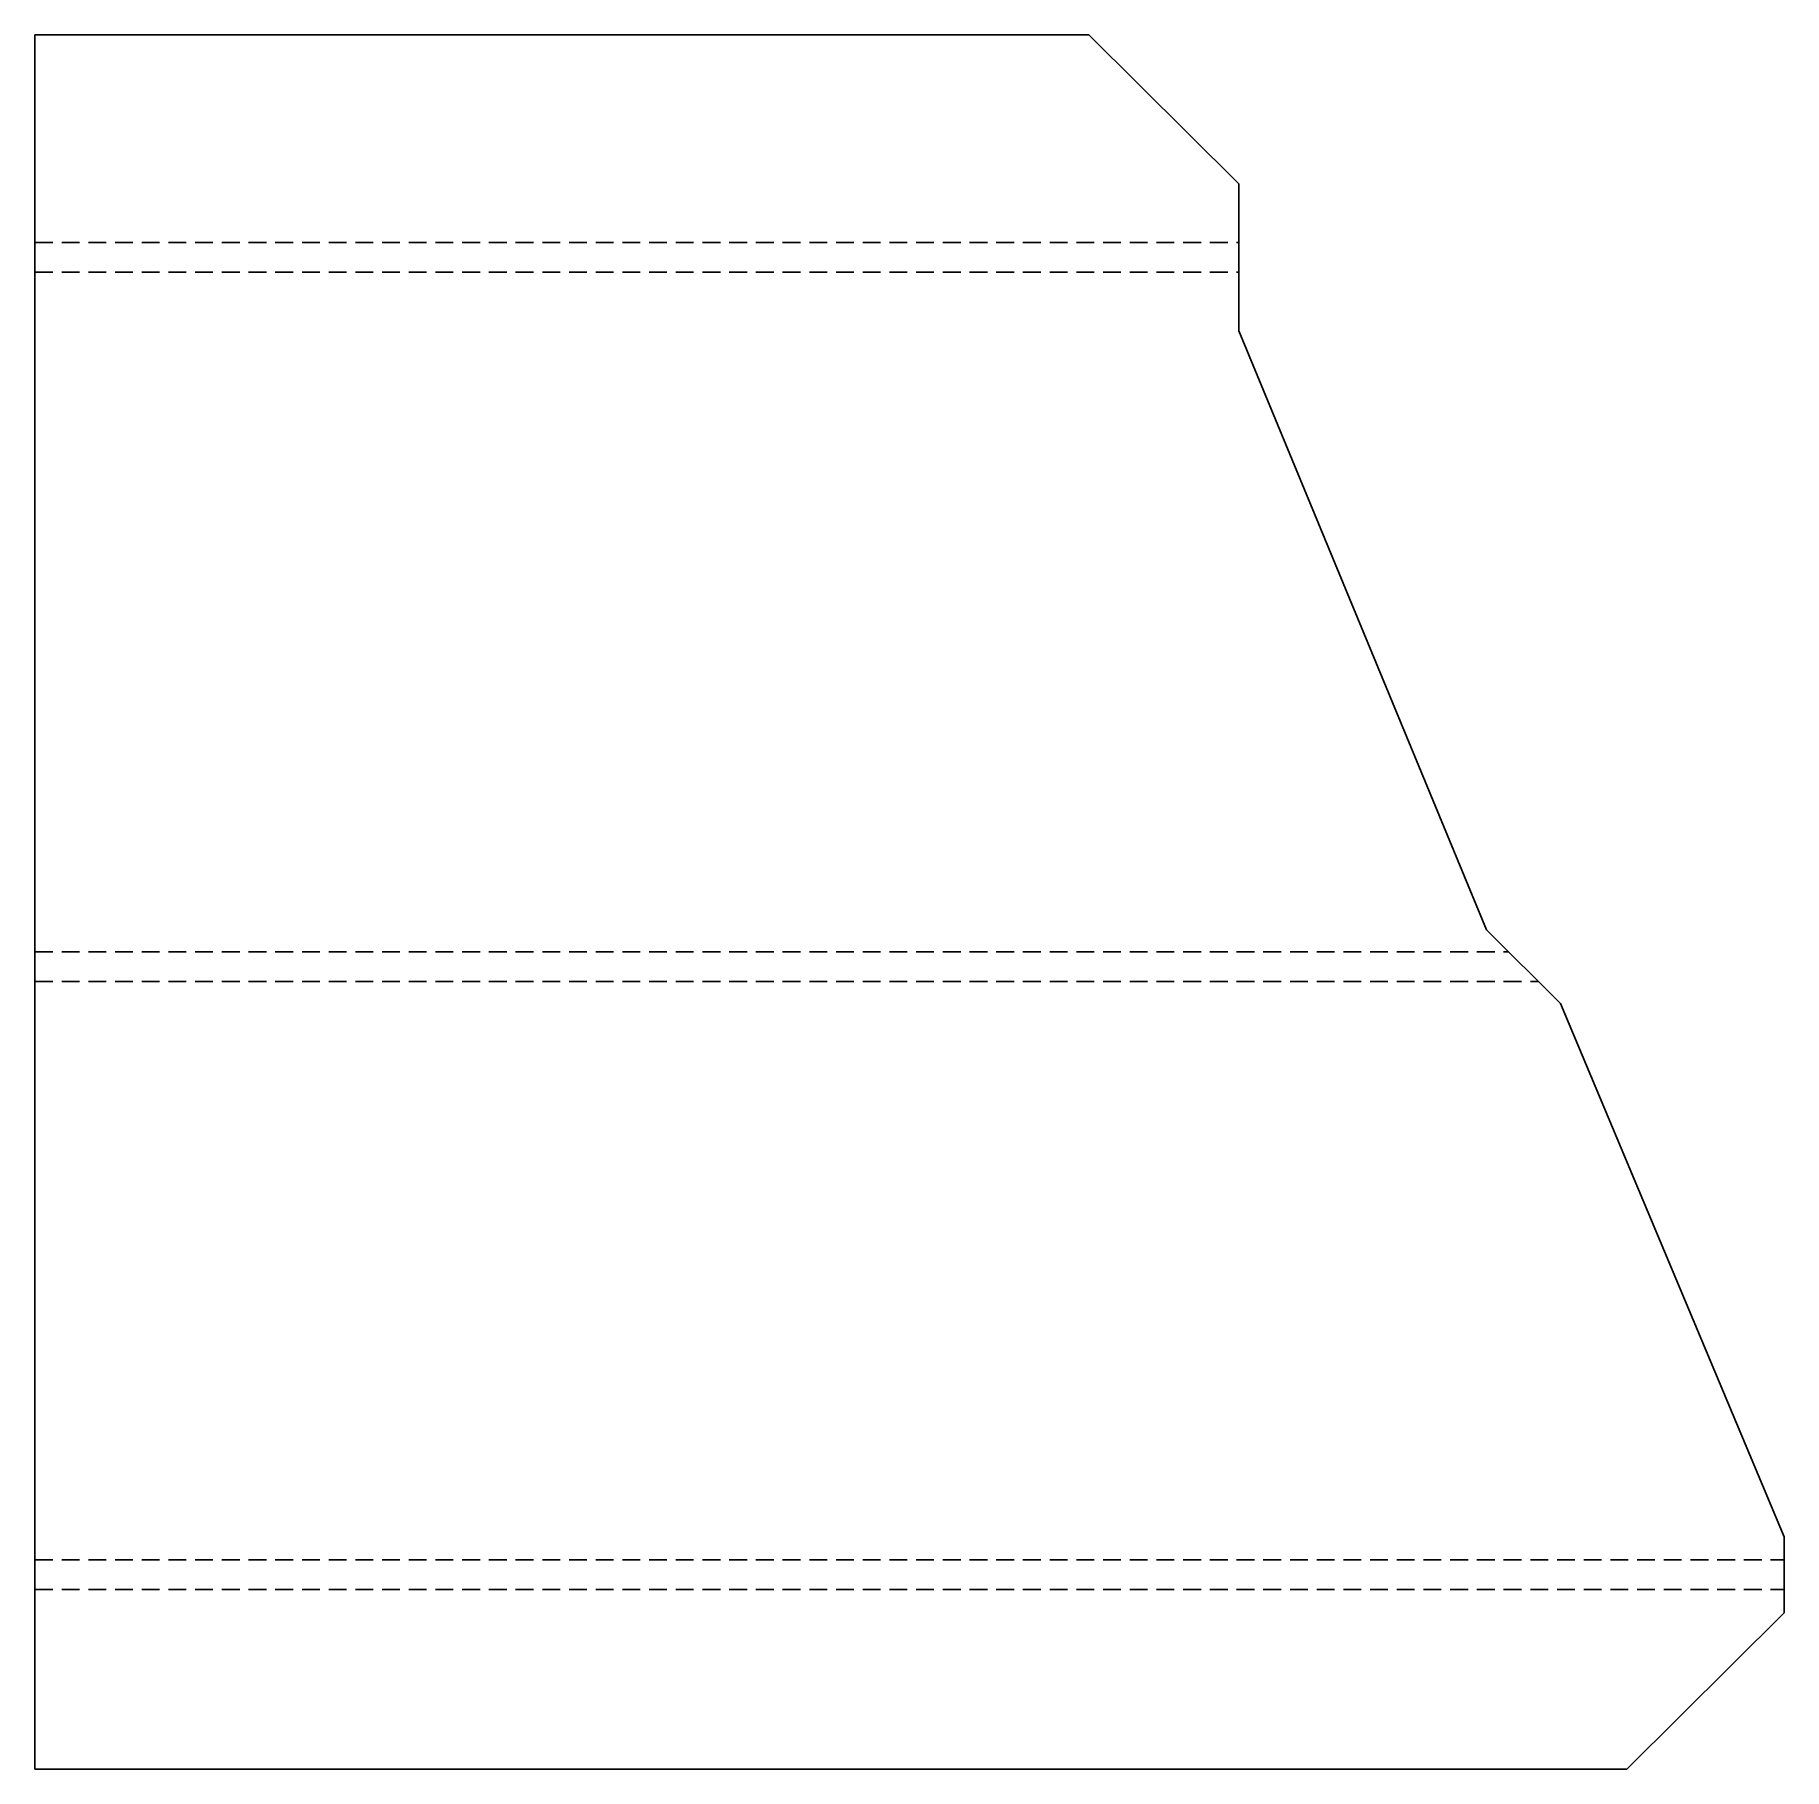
# Model space of a CAD drawing. Extents: x 0 to 1179, y 0 to 1169.
import ezdxf

# ---------------------------------------------------------------- set-up
doc = ezdxf.new("R2010")
doc.units = 0
doc.layers.add('BEND_20MM', color=1, linetype='CONTINUOUS')
doc.layers.add('CUT', color=7, linetype='CONTINUOUS')

msp = doc.modelspace()

# ---------------------------------------------------------------- linework, layer by layer
at = {"layer": 'BEND_20MM', "color": 1}
for p, q in [((0, 1029.378508), (12, 1029.378508)), ((18, 1029.378508), (30, 1029.378508)), ((36, 1029.378508), (48, 1029.378508)), ((54, 1029.378508), (66, 1029.378508)), ((72, 1029.378508), (84, 1029.378508)), ((90, 1029.378508), (102, 1029.378508)), ((108, 1029.378508), (120, 1029.378508)), ((126, 1029.378508), (138, 1029.378508)), ((144, 1029.378508), (156, 1029.378508)), ((162, 1029.378508), (174, 1029.378508)), ((180, 1029.378508), (192, 1029.378508)), ((198, 1029.378508), (210, 1029.378508)), ((216, 1029.378508), (228, 1029.378508)), ((234, 1029.378508), (246, 1029.378508)), ((252, 1029.378508), (264, 1029.378508)), ((270, 1029.378508), (282, 1029.378508)), ((288, 1029.378508), (300, 1029.378508)), ((306, 1029.378508), (318, 1029.378508)), ((324, 1029.378508), (336, 1029.378508)), ((342, 1029.378508), (354, 1029.378508)), ((360, 1029.378508), (372, 1029.378508)), ((378, 1029.378508), (390, 1029.378508)), ((396, 1029.378508), (408, 1029.378508)), ((414, 1029.378508), (426, 1029.378508)), ((432, 1029.378508), (444, 1029.378508)), ((450, 1029.378508), (462, 1029.378508)), ((468, 1029.378508), (480, 1029.378508)), ((486, 1029.378508), (498, 1029.378508)), ((504, 1029.378508), (516, 1029.378508)), ((522, 1029.378508), (534, 1029.378508)), ((540, 1029.378508), (552, 1029.378508)), ((558, 1029.378508), (570, 1029.378508)), ((576, 1029.378508), (588, 1029.378508)), ((594, 1029.378508), (606, 1029.378508)), ((612, 1029.378508), (624, 1029.378508)), ((630, 1029.378508), (642, 1029.378508)), ((648, 1029.378508), (660, 1029.378508)), ((666, 1029.378508), (678, 1029.378508)), ((684, 1029.378508), (696, 1029.378508)), ((702, 1029.378508), (714, 1029.378508)), ((720, 1029.378508), (732, 1029.378508)), ((738, 1029.378508), (750, 1029.378508)), ((756, 1029.378508), (768, 1029.378508)), ((774, 1029.378508), (786, 1029.378508)), ((792, 1029.378508), (804, 1029.378508)), ((810, 1029.378508), (811.5, 1029.378508)), ((0, 1009.378507), (12, 1009.378507)), ((18, 1009.378507), (30, 1009.378507)), ((36, 1009.378507), (48, 1009.378507)), ((54, 1009.378507), (66, 1009.378507)), ((72, 1009.378507), (84, 1009.378507)), ((90, 1009.378507), (102, 1009.378507)), ((108, 1009.378507), (120, 1009.378507)), ((126, 1009.378507), (138, 1009.378507)), ((144, 1009.378507), (156, 1009.378507)), ((162, 1009.378507), (174, 1009.378507)), ((180, 1009.378507), (192, 1009.378507)), ((198, 1009.378507), (210, 1009.378507)), ((216, 1009.378507), (228, 1009.378507)), ((234, 1009.378507), (246, 1009.378507)), ((252, 1009.378507), (264, 1009.378507)), ((270, 1009.378507), (282, 1009.378507)), ((288, 1009.378507), (300, 1009.378507)), ((306, 1009.378507), (318, 1009.378507)), ((324, 1009.378507), (336, 1009.378507)), ((342, 1009.378507), (354, 1009.378507)), ((360, 1009.378507), (372, 1009.378507)), ((378, 1009.378507), (390, 1009.378507)), ((396, 1009.378507), (408, 1009.378507)), ((414, 1009.378507), (426, 1009.378507)), ((432, 1009.378507), (444, 1009.378507)), ((450, 1009.378507), (462, 1009.378507)), ((468, 1009.378507), (480, 1009.378507)), ((486, 1009.378507), (498, 1009.378507)), ((504, 1009.378507), (516, 1009.378507)), ((522, 1009.378507), (534, 1009.378507)), ((540, 1009.378507), (552, 1009.378507)), ((558, 1009.378507), (570, 1009.378507)), ((576, 1009.378507), (588, 1009.378507)), ((594, 1009.378507), (606, 1009.378507)), ((612, 1009.378507), (624, 1009.378507)), ((630, 1009.378507), (642, 1009.378507)), ((648, 1009.378507), (660, 1009.378507)), ((666, 1009.378507), (678, 1009.378507)), ((684, 1009.378507), (696, 1009.378507)), ((702, 1009.378507), (714, 1009.378507)), ((720, 1009.378507), (732, 1009.378507)), ((738, 1009.378507), (750, 1009.378507)), ((756, 1009.378507), (768, 1009.378507)), ((774, 1009.378507), (786, 1009.378507)), ((792, 1009.378507), (804, 1009.378507)), ((810, 1009.378507), (811.5, 1009.378507)), ((0, 551.065571), (12, 551.065571)), ((18, 551.065571), (30, 551.065571)), ((36, 551.065571), (48, 551.065571)), ((54, 551.065571), (66, 551.065571)), ((72, 551.065571), (84, 551.065571)), ((90, 551.065571), (102, 551.065571)), ((108, 551.065571), (120, 551.065571)), ((126, 551.065571), (138, 551.065571)), ((144, 551.065571), (156, 551.065571)), ((162, 551.065571), (174, 551.065571)), ((180, 551.065571), (192, 551.065571)), ((198, 551.065571), (210, 551.065571)), ((216, 551.065571), (228, 551.065571)), ((234, 551.065571), (246, 551.065571)), ((252, 551.065571), (264, 551.065571)), ((270, 551.065571), (282, 551.065571)), ((288, 551.065571), (300, 551.065571)), ((306, 551.065571), (318, 551.065571)), ((324, 551.065571), (336, 551.065571)), ((342, 551.065571), (354, 551.065571)), ((360, 551.065571), (372, 551.065571)), ((378, 551.065571), (390, 551.065571)), ((396, 551.065571), (408, 551.065571)), ((414, 551.065571), (426, 551.065571)), ((432, 551.065571), (444, 551.065571)), ((450, 551.065571), (462, 551.065571)), ((468, 551.065571), (480, 551.065571)), ((486, 551.065571), (498, 551.065571)), ((504, 551.065571), (516, 551.065571)), ((522, 551.065571), (534, 551.065571)), ((540, 551.065571), (552, 551.065571)), ((558, 551.065571), (570, 551.065571)), ((576, 551.065571), (588, 551.065571)), ((594, 551.065571), (606, 551.065571)), ((612, 551.065571), (624, 551.065571)), ((630, 551.065571), (642, 551.065571)), ((648, 551.065571), (660, 551.065571)), ((666, 551.065571), (678, 551.065571)), ((684, 551.065571), (696, 551.065571)), ((702, 551.065571), (714, 551.065571)), ((720, 551.065571), (732, 551.065571)), ((738, 551.065571), (750, 551.065571)), ((756, 551.065571), (768, 551.065571)), ((774, 551.065571), (786, 551.065571)), ((792, 551.065571), (804, 551.065571)), ((810, 551.065571), (822, 551.065571)), ((828, 551.065571), (840, 551.065571)), ((846, 551.065571), (858, 551.065571)), ((864, 551.065571), (876, 551.065571)), ((882, 551.065571), (894, 551.065571)), ((900, 551.065571), (912, 551.065571)), ((918, 551.065571), (930, 551.065571)), ((936, 551.065571), (948, 551.065571)), ((954, 551.065571), (966, 551.065571)), ((972, 551.065571), (984, 551.065571)), ((990, 551.065571), (993.271735, 551.065571)), ((0, 531.065571), (12, 531.065571)), ((18, 531.065571), (30, 531.065571)), ((36, 531.065571), (48, 531.065571)), ((54, 531.065571), (66, 531.065571)), ((72, 531.065571), (84, 531.065571)), ((90, 531.065571), (102, 531.065571)), ((108, 531.065571), (120, 531.065571)), ((126, 531.065571), (138, 531.065571)), ((144, 531.065571), (156, 531.065571)), ((162, 531.065571), (174, 531.065571)), ((180, 531.065571), (192, 531.065571)), ((198, 531.065571), (210, 531.065571)), ((216, 531.065571), (228, 531.065571)), ((234, 531.065571), (246, 531.065571)), ((252, 531.065571), (264, 531.065571)), ((270, 531.065571), (282, 531.065571)), ((288, 531.065571), (300, 531.065571)), ((306, 531.065571), (318, 531.065571)), ((324, 531.065571), (336, 531.065571)), ((342, 531.065571), (354, 531.065571)), ((360, 531.065571), (372, 531.065571)), ((378, 531.065571), (390, 531.065571)), ((396, 531.065571), (408, 531.065571)), ((414, 531.065571), (426, 531.065571)), ((432, 531.065571), (444, 531.065571)), ((450, 531.065571), (462, 531.065571)), ((468, 531.065571), (480, 531.065571)), ((486, 531.065571), (498, 531.065571)), ((504, 531.065571), (516, 531.065571)), ((522, 531.065571), (534, 531.065571)), ((540, 531.065571), (552, 531.065571)), ((558, 531.065571), (570, 531.065571)), ((576, 531.065571), (588, 531.065571)), ((594, 531.065571), (606, 531.065571)), ((612, 531.065571), (624, 531.065571)), ((630, 531.065571), (642, 531.065571)), ((648, 531.065571), (660, 531.065571)), ((666, 531.065571), (678, 531.065571)), ((684, 531.065571), (696, 531.065571)), ((702, 531.065571), (714, 531.065571)), ((720, 531.065571), (732, 531.065571)), ((738, 531.065571), (750, 531.065571)), ((756, 531.065571), (768, 531.065571)), ((774, 531.065571), (786, 531.065571)), ((792, 531.065571), (804, 531.065571)), ((810, 531.065571), (822, 531.065571)), ((828, 531.065571), (840, 531.065571)), ((846, 531.065571), (858, 531.065571)), ((864, 531.065571), (876, 531.065571)), ((882, 531.065571), (894, 531.065571)), ((900, 531.065571), (912, 531.065571)), ((918, 531.065571), (930, 531.065571)), ((936, 531.065571), (948, 531.065571)), ((954, 531.065571), (966, 531.065571)), ((972, 531.065571), (984, 531.065571)), ((990, 531.065571), (1002, 531.065571)), ((1008, 531.065571), (1013.433265, 531.065571)), ((0, 141.008975), (12, 141.008975)), ((18, 141.008975), (30, 141.008975)), ((36, 141.008975), (48, 141.008975)), ((54, 141.008975), (66, 141.008975)), ((72, 141.008975), (84, 141.008975)), ((90, 141.008975), (102, 141.008975)), ((108, 141.008975), (120, 141.008975)), ((126, 141.008975), (138, 141.008975)), ((144, 141.008975), (156, 141.008975)), ((162, 141.008975), (174, 141.008975)), ((180, 141.008975), (192, 141.008975)), ((198, 141.008975), (210, 141.008975)), ((216, 141.008975), (228, 141.008975)), ((234, 141.008975), (246, 141.008975)), ((252, 141.008975), (264, 141.008975)), ((270, 141.008975), (282, 141.008975)), ((288, 141.008975), (300, 141.008975)), ((306, 141.008975), (318, 141.008975)), ((324, 141.008975), (336, 141.008975)), ((342, 141.008975), (354, 141.008975)), ((360, 141.008975), (372, 141.008975)), ((378, 141.008975), (390, 141.008975)), ((396, 141.008975), (408, 141.008975)), ((414, 141.008975), (426, 141.008975)), ((432, 141.008975), (444, 141.008975)), ((450, 141.008975), (462, 141.008975)), ((468, 141.008975), (480, 141.008975)), ((486, 141.008975), (498, 141.008975)), ((504, 141.008975), (516, 141.008975)), ((522, 141.008975), (534, 141.008975)), ((540, 141.008975), (552, 141.008975)), ((558, 141.008975), (570, 141.008975)), ((576, 141.008975), (588, 141.008975)), ((594, 141.008975), (606, 141.008975)), ((612, 141.008975), (624, 141.008975)), ((630, 141.008975), (642, 141.008975)), ((648, 141.008975), (660, 141.008975)), ((666, 141.008975), (678, 141.008975)), ((684, 141.008975), (696, 141.008975)), ((702, 141.008975), (714, 141.008975)), ((720, 141.008975), (732, 141.008975)), ((738, 141.008975), (750, 141.008975)), ((756, 141.008975), (768, 141.008975)), ((774, 141.008975), (786, 141.008975)), ((792, 141.008975), (804, 141.008975)), ((810, 141.008975), (822, 141.008975)), ((828, 141.008975), (840, 141.008975)), ((846, 141.008975), (858, 141.008975)), ((864, 141.008975), (876, 141.008975)), ((882, 141.008975), (894, 141.008975)), ((900, 141.008975), (912, 141.008975)), ((918, 141.008975), (930, 141.008975)), ((936, 141.008975), (948, 141.008975)), ((954, 141.008975), (966, 141.008975)), ((972, 141.008975), (984, 141.008975)), ((990, 141.008975), (1002, 141.008975)), ((1008, 141.008975), (1020, 141.008975)), ((1026, 141.008975), (1038, 141.008975)), ((1044, 141.008975), (1056, 141.008975)), ((1062, 141.008975), (1074, 141.008975)), ((1080, 141.008975), (1092, 141.008975)), ((1098, 141.008975), (1110, 141.008975)), ((1116, 141.008975), (1128, 141.008975)), ((1134, 141.008975), (1146, 141.008975)), ((1152, 141.008975), (1164, 141.008975)), ((1170, 141.008975), (1179.002086, 141.008975)), ((0, 121.008975), (12, 121.008975)), ((18, 121.008975), (30, 121.008975)), ((36, 121.008975), (48, 121.008975)), ((54, 121.008975), (66, 121.008975)), ((72, 121.008975), (84, 121.008975)), ((90, 121.008975), (102, 121.008975)), ((108, 121.008975), (120, 121.008975)), ((126, 121.008975), (138, 121.008975)), ((144, 121.008975), (156, 121.008975)), ((162, 121.008975), (174, 121.008975)), ((180, 121.008975), (192, 121.008975)), ((198, 121.008975), (210, 121.008975)), ((216, 121.008975), (228, 121.008975)), ((234, 121.008975), (246, 121.008975)), ((252, 121.008975), (264, 121.008975)), ((270, 121.008975), (282, 121.008975)), ((288, 121.008975), (300, 121.008975)), ((306, 121.008975), (318, 121.008975)), ((324, 121.008975), (336, 121.008975)), ((342, 121.008975), (354, 121.008975)), ((360, 121.008975), (372, 121.008975)), ((378, 121.008975), (390, 121.008975)), ((396, 121.008975), (408, 121.008975)), ((414, 121.008975), (426, 121.008975)), ((432, 121.008975), (444, 121.008975)), ((450, 121.008975), (462, 121.008975)), ((468, 121.008975), (480, 121.008975)), ((486, 121.008975), (498, 121.008975)), ((504, 121.008975), (516, 121.008975)), ((522, 121.008975), (534, 121.008975)), ((540, 121.008975), (552, 121.008975)), ((558, 121.008975), (570, 121.008975)), ((576, 121.008975), (588, 121.008975)), ((594, 121.008975), (606, 121.008975)), ((612, 121.008975), (624, 121.008975)), ((630, 121.008975), (642, 121.008975)), ((648, 121.008975), (660, 121.008975)), ((666, 121.008975), (678, 121.008975)), ((684, 121.008975), (696, 121.008975)), ((702, 121.008975), (714, 121.008975)), ((720, 121.008975), (732, 121.008975)), ((738, 121.008975), (750, 121.008975)), ((756, 121.008975), (768, 121.008975)), ((774, 121.008975), (786, 121.008975)), ((792, 121.008975), (804, 121.008975)), ((810, 121.008975), (822, 121.008975)), ((828, 121.008975), (840, 121.008975)), ((846, 121.008975), (858, 121.008975)), ((864, 121.008975), (876, 121.008975)), ((882, 121.008975), (894, 121.008975)), ((900, 121.008975), (912, 121.008975)), ((918, 121.008975), (930, 121.008975)), ((936, 121.008975), (948, 121.008975)), ((954, 121.008975), (966, 121.008975)), ((972, 121.008975), (984, 121.008975)), ((990, 121.008975), (1002, 121.008975)), ((1008, 121.008975), (1020, 121.008975)), ((1026, 121.008975), (1038, 121.008975)), ((1044, 121.008975), (1056, 121.008975)), ((1062, 121.008975), (1074, 121.008975)), ((1080, 121.008975), (1092, 121.008975)), ((1098, 121.008975), (1110, 121.008975)), ((1116, 121.008975), (1128, 121.008975)), ((1134, 121.008975), (1146, 121.008975)), ((1152, 121.008975), (1164, 121.008975)), ((1170, 121.008975), (1179.000914, 121.008975))]:
    msp.add_line(p, q, dxfattribs=at)
at = {"layer": 'CUT', "color": 7}
for p, q in [((710.5, 1169.364565), (0, 1169.364565)), ((0, 1169.364565), (0, 0)), ((811.5, 1068.96545), (710.5, 1169.364565)), ((811.5, 969.791565), (811.5, 1068.96545)), ((978.3545, 565.863293), (811.5, 969.791565)), ((1028.3505, 516.267849), (978.3545, 565.863293)), ((1179.003, 156.615665), (1028.3505, 516.267849)), ((1179, 105.402285), (1179.003, 156.615665)), ((1073, 0), (1179, 105.402285)), ((0, 0), (1073, 0))]:
    msp.add_line(p, q, dxfattribs=at)

doc.saveas('drawing.dxf')
